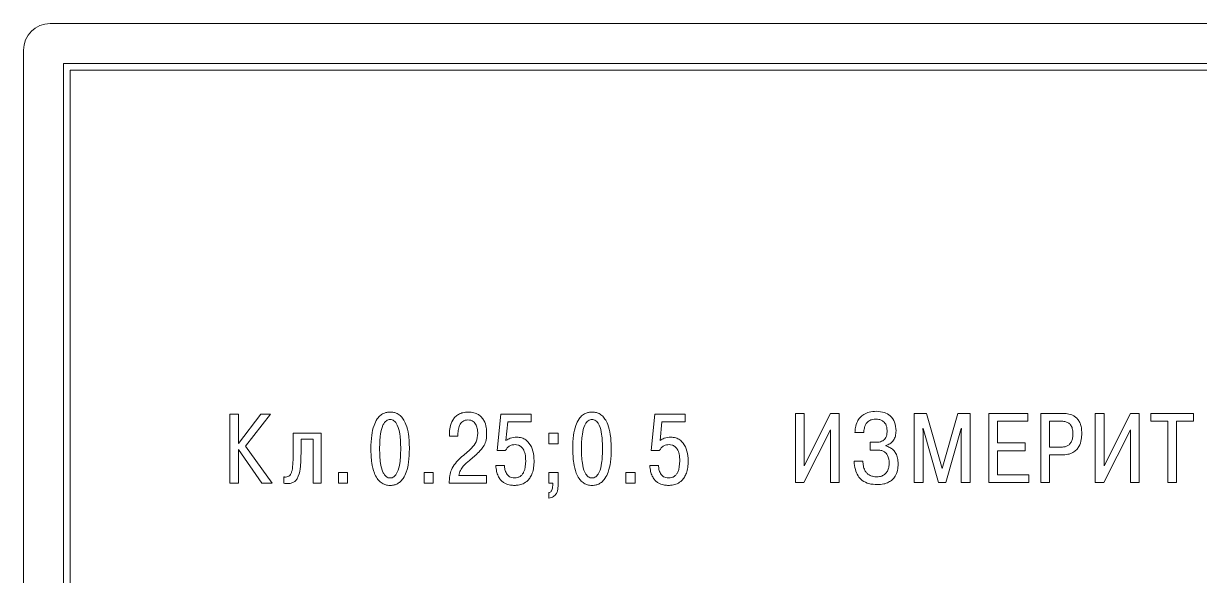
# Model space of a CAD drawing. Extents: x -644 to 1893, y -746 to 99.
# Drawn here: x 1315.56 to 1359.63, y -273.02 to -252.32 of the extents above; entities that cross this region are included whole.
import ezdxf

# ---------------------------------------------------------------- set-up
doc = ezdxf.new("R2010")
doc.units = 0

msp = doc.modelspace()

# ---------------------------------------------------------------- linework, layer by layer
at = {"color": 0, "lineweight": 15}
for p, q in [((1316.559, -252.322), (1410.559, -252.322)), ((1315.559, -347.322), (1315.559, -253.322)), ((1317.059, -346.822), (1317.059, -253.822)), ((1317.059, -253.822), (1410.059, -253.822)), ((1409.809, -254.072), (1317.309, -254.072)), ((1317.309, -254.072), (1317.309, -346.572)), ((1323.289, -266.971), (1323.289, -269.564)), ((1323.619, -266.971), (1323.289, -266.971)), ((1323.619, -268.075), (1323.619, -266.971)), ((1324.448, -266.971), (1323.619, -268.075)), ((1323.882, -268.171), (1324.819, -266.971)), ((1324.819, -266.971), (1324.448, -266.971)), ((1333.45, -266.971), (1333.313, -268.338)), ((1334.579, -266.971), (1333.45, -266.971)), ((1334.579, -267.264), (1334.579, -266.971)), ((1339.222, -266.971), (1339.085, -268.338)), ((1340.352, -266.971), (1339.222, -266.971)), ((1340.352, -267.264), (1340.352, -266.971)), ((1344.483, -266.942), (1344.483, -269.535)), ((1344.813, -266.942), (1344.483, -266.942)), ((1344.813, -268.906), (1344.813, -266.942)), ((1345.802, -266.942), (1344.813, -268.906)), ((1346.128, -266.942), (1345.802, -266.942)), ((1346.128, -269.535), (1346.128, -266.942)), ((1348.939, -266.942), (1348.939, -269.535)), ((1349.398, -266.942), (1348.939, -266.942)), ((1349.983, -269.006), (1349.398, -266.942)), ((1350.569, -266.942), (1349.983, -269.006)), ((1351.028, -266.942), (1350.569, -266.942)), ((1351.028, -269.535), (1351.028, -266.942)), ((1351.731, -266.942), (1351.731, -269.535)), ((1353.198, -266.942), (1351.731, -266.942)), ((1353.198, -267.235), (1353.198, -266.942)), ((1353.683, -266.942), (1353.683, -269.535)), ((1354.479, -266.942), (1353.683, -266.942)), ((1355.724, -266.942), (1355.724, -269.535)), ((1356.053, -266.942), (1355.724, -266.942)), ((1356.053, -268.906), (1356.053, -266.942)), ((1357.042, -266.942), (1356.053, -268.906)), ((1357.368, -266.942), (1357.042, -266.942)), ((1357.368, -269.535), (1357.368, -266.942)), ((1359.409, -266.942), (1357.804, -266.942)), ((1357.804, -266.942), (1357.804, -267.235)), ((1359.409, -267.235), (1359.409, -266.942)), ((1333.638, -267.96), (1333.709, -267.264)), ((1333.709, -267.264), (1334.579, -267.264)), ((1339.411, -267.96), (1339.481, -267.264)), ((1339.481, -267.264), (1340.352, -267.264)), ((1352.061, -267.235), (1353.198, -267.235)), ((1352.061, -268.05), (1352.061, -267.235)), ((1354.013, -267.235), (1354.428, -267.235)), ((1354.013, -268.209), (1354.013, -267.235)), ((1357.804, -267.235), (1358.442, -267.235)), ((1358.442, -267.235), (1358.442, -269.535)), ((1358.772, -267.235), (1359.409, -267.235)), ((1358.772, -269.535), (1358.772, -267.235)), ((1325.662, -267.682), (1325.662, -268.39)), ((1326.718, -267.682), (1325.662, -267.682)), ((1325.958, -267.912), (1326.41, -267.912)), ((1325.958, -268.39), (1325.958, -267.912)), ((1326.41, -267.912), (1326.41, -269.564)), ((1326.718, -269.564), (1326.718, -267.682)), ((1331.518, -267.719), (1331.518, -267.797)), ((1331.518, -267.797), (1331.84, -267.797)), ((1331.84, -267.797), (1331.84, -267.686)), ((1335.248, -267.682), (1335.248, -268.086)), ((1335.589, -267.682), (1335.248, -267.682)), ((1335.589, -268.086), (1335.589, -267.682)), ((1344.806, -269.535), (1345.798, -267.557)), ((1345.798, -267.557), (1345.798, -269.535)), ((1346.717, -267.661), (1347.046, -267.661)), ((1349.268, -267.654), (1349.257, -267.513)), ((1349.257, -267.513), (1349.268, -267.513)), ((1349.268, -267.513), (1349.846, -269.535)), ((1349.268, -269.535), (1349.268, -267.654)), ((1350.12, -269.535), (1350.698, -267.513)), ((1350.709, -267.513), (1350.698, -267.654)), ((1350.698, -267.513), (1350.709, -267.513)), ((1350.698, -267.654), (1350.698, -269.535)), ((1356.046, -269.535), (1357.039, -267.557)), ((1357.039, -267.557), (1357.039, -269.535)), ((1323.619, -268.297), (1324.485, -269.564)), ((1323.619, -269.564), (1323.619, -268.297)), ((1324.882, -269.564), (1323.882, -268.171)), ((1333.313, -268.338), (1333.624, -268.338)), ((1335.248, -268.086), (1335.589, -268.086)), ((1339.085, -268.338), (1339.396, -268.338)), ((1347.291, -268.024), (1347.291, -268.317)), ((1347.52, -268.024), (1347.291, -268.024)), ((1347.291, -268.317), (1347.543, -268.317)), ((1347.869, -268.165), (1347.869, -268.15)), ((1353.094, -268.05), (1352.061, -268.05)), ((1352.061, -268.343), (1353.094, -268.343)), ((1352.061, -269.243), (1352.061, -268.343)), ((1353.094, -268.343), (1353.094, -268.05)), ((1354.428, -268.209), (1354.013, -268.209)), ((1347.013, -268.739), (1346.683, -268.739)), ((1354.013, -268.502), (1354.457, -268.502)), ((1354.013, -269.535), (1354.013, -268.502)), ((1327.364, -269.16), (1327.364, -269.564)), ((1327.705, -269.16), (1327.364, -269.16)), ((1327.705, -269.564), (1327.705, -269.16)), ((1330.571, -269.16), (1330.571, -269.564)), ((1330.911, -269.16), (1330.571, -269.16)), ((1330.911, -269.564), (1330.911, -269.16)), ((1333.583, -268.901), (1333.257, -268.901)), ((1335.248, -269.16), (1335.248, -269.564)), ((1335.589, -269.16), (1335.248, -269.16)), ((1335.589, -269.69), (1335.589, -269.16)), ((1338.135, -269.16), (1338.135, -269.564)), ((1338.475, -269.16), (1338.135, -269.16)), ((1338.475, -269.564), (1338.475, -269.16)), ((1339.356, -268.901), (1339.03, -268.901)), ((1353.232, -269.243), (1352.061, -269.243)), ((1353.232, -269.535), (1353.232, -269.243)), ((1323.289, -269.564), (1323.619, -269.564)), ((1324.485, -269.564), (1324.882, -269.564)), ((1325.317, -269.323), (1325.317, -269.56)), ((1326.41, -269.564), (1326.718, -269.564)), ((1327.364, -269.564), (1327.705, -269.564)), ((1330.571, -269.564), (1330.911, -269.564)), ((1331.51, -269.564), (1332.907, -269.564)), ((1332.907, -269.271), (1331.866, -269.271)), ((1332.907, -269.564), (1332.907, -269.271)), ((1335.248, -269.564), (1335.389, -269.564)), ((1335.389, -269.564), (1335.389, -269.65)), ((1338.135, -269.564), (1338.475, -269.564)), ((1344.483, -269.535), (1344.806, -269.535)), ((1345.798, -269.535), (1346.128, -269.535)), ((1348.939, -269.535), (1349.268, -269.535)), ((1349.846, -269.535), (1350.12, -269.535)), ((1350.698, -269.535), (1351.028, -269.535)), ((1351.731, -269.535), (1353.232, -269.535)), ((1353.683, -269.535), (1354.013, -269.535)), ((1355.724, -269.535), (1356.046, -269.535)), ((1357.039, -269.535), (1357.368, -269.535)), ((1358.442, -269.535), (1358.772, -269.535)), ((1335.248, -269.913), (1335.248, -270.127))]:
    msp.add_line(p, q, dxfattribs=at)
msp.add_arc((1316.559, -253.322), 1, 90, 180, dxfattribs=at)
for points, knots in [([(1329.298, -266.893), (1329.267, -266.894), (1329.193, -266.896), (1329.071, -266.927), (1328.931, -267.007), (1328.79, -267.165), (1328.671, -267.423), (1328.588, -267.802), (1328.58, -268.097), (1328.576, -268.267)], [0, 0, 0, 0, 0.054365, 0.127132, 0.217021, 0.330324, 0.488306, 0.70505, 1, 1, 1, 1]), ([(1330.02, -268.267), (1330.015, -268.087), (1330.006, -267.778), (1329.918, -267.401), (1329.801, -267.163), (1329.676, -267.018), (1329.539, -266.932), (1329.409, -266.897), (1329.331, -266.894), (1329.298, -266.893)], [0, 0, 0, 0, 0.312165, 0.536465, 0.666712, 0.76854, 0.865114, 0.94256, 1, 1, 1, 1]), ([(1332.225, -266.893), (1332.157, -266.897), (1332.031, -266.904), (1331.864, -266.97), (1331.736, -267.068), (1331.615, -267.227), (1331.533, -267.45), (1331.522, -267.633), (1331.518, -267.719)], [0, 0, 0, 0, 0.165252, 0.305758, 0.432775, 0.554225, 0.789422, 1, 1, 1, 1]), ([(1332.914, -267.678), (1332.911, -267.609), (1332.904, -267.448), (1332.84, -267.243), (1332.729, -267.082), (1332.603, -266.977), (1332.43, -266.905), (1332.297, -266.897), (1332.225, -266.893)], [0, 0, 0, 0, 0.175513, 0.407226, 0.53273, 0.666383, 0.817396, 1, 1, 1, 1]), ([(1336.862, -266.893), (1336.83, -266.894), (1336.757, -266.896), (1336.635, -266.927), (1336.495, -267.007), (1336.354, -267.165), (1336.235, -267.423), (1336.152, -267.802), (1336.144, -268.097), (1336.14, -268.267)], [0, 0, 0, 0, 0.054365, 0.127132, 0.217018, 0.330321, 0.488304, 0.70505, 1, 1, 1, 1]), ([(1337.584, -268.267), (1337.579, -268.087), (1337.57, -267.778), (1337.482, -267.401), (1337.365, -267.163), (1337.24, -267.018), (1337.103, -266.932), (1336.973, -266.897), (1336.895, -266.894), (1336.862, -266.893)], [0, 0, 0, 0, 0.312164, 0.536464, 0.66671, 0.76854, 0.865111, 0.942556, 1, 1, 1, 1]), ([(1347.52, -266.865), (1347.429, -266.87), (1347.265, -266.879), (1347.051, -266.967), (1346.901, -267.093), (1346.791, -267.264), (1346.729, -267.457), (1346.72, -267.6), (1346.717, -267.661)], [0, 0, 0, 0, 0.212957, 0.38428, 0.531572, 0.666091, 0.855834, 1, 1, 1, 1]), ([(1348.258, -267.591), (1348.249, -267.483), (1348.233, -267.276), (1348.064, -267.025), (1347.808, -266.884), (1347.622, -266.872), (1347.52, -266.865)], [0, 0, 0, 0, 0.2733195, 0.5268435, 0.7406853, 1, 1, 1, 1]), ([(1355.217, -267.687), (1355.214, -267.618), (1355.209, -267.491), (1355.162, -267.32), (1355.09, -267.188), (1354.998, -267.09), (1354.864, -267.003), (1354.686, -266.949), (1354.545, -266.945), (1354.479, -266.942)], [0, 0, 0, 0, 0.173437, 0.316442, 0.438063, 0.546552, 0.648028, 0.83548, 1, 1, 1, 1]), ([(1328.902, -268.267), (1328.906, -268.085), (1328.913, -267.788), (1328.989, -267.453), (1329.081, -267.288), (1329.149, -267.217), (1329.223, -267.177), (1329.274, -267.173), (1329.298, -267.171)], [0, 0, 0, 0, 0.433823, 0.710166, 0.804938, 0.879924, 0.942725, 1, 1, 1, 1]), ([(1329.298, -267.171), (1329.322, -267.173), (1329.373, -267.177), (1329.447, -267.217), (1329.515, -267.288), (1329.607, -267.453), (1329.683, -267.788), (1329.69, -268.085), (1329.694, -268.267)], [0, 0, 0, 0, 0.057273, 0.120082, 0.195074, 0.289852, 0.566191, 1, 1, 1, 1]), ([(1331.84, -267.686), (1331.844, -267.617), (1331.853, -267.485), (1331.925, -267.33), (1332.018, -267.24), (1332.109, -267.194), (1332.178, -267.188), (1332.214, -267.186)], [0, 0, 0, 0, 0.294834, 0.569617, 0.706712, 0.846271, 1, 1, 1, 1]), ([(1332.214, -267.186), (1332.252, -267.188), (1332.322, -267.193), (1332.413, -267.239), (1332.479, -267.305), (1332.539, -267.407), (1332.574, -267.536), (1332.579, -267.637), (1332.581, -267.682)], [0, 0, 0, 0, 0.162289, 0.301456, 0.431591, 0.559864, 0.806605, 1, 1, 1, 1]), ([(1336.466, -268.267), (1336.47, -268.085), (1336.477, -267.788), (1336.553, -267.453), (1336.645, -267.288), (1336.713, -267.217), (1336.787, -267.177), (1336.838, -267.173), (1336.862, -267.171)], [0, 0, 0, 0, 0.433825, 0.710169, 0.804942, 0.879925, 0.942731, 1, 1, 1, 1]), ([(1336.862, -267.171), (1336.886, -267.173), (1336.937, -267.177), (1337.01, -267.217), (1337.079, -267.288), (1337.171, -267.453), (1337.247, -267.788), (1337.254, -268.085), (1337.258, -268.267)], [0, 0, 0, 0, 0.057278, 0.120087, 0.195075, 0.289853, 0.566193, 1, 1, 1, 1]), ([(1347.046, -267.661), (1347.052, -267.606), (1347.061, -267.506), (1347.105, -267.376), (1347.167, -267.281), (1347.254, -267.207), (1347.368, -267.163), (1347.456, -267.159), (1347.498, -267.157)], [0, 0, 0, 0, 0.2177074, 0.3909669, 0.5331905, 0.6570173, 0.8345935, 1, 1, 1, 1]), ([(1347.498, -267.157), (1347.519, -267.158), (1347.57, -267.159), (1347.655, -267.174), (1347.741, -267.21), (1347.817, -267.272), (1347.875, -267.356), (1347.914, -267.474), (1347.918, -267.563), (1347.92, -267.613)], [0, 0, 0, 0, 0.089607, 0.214718, 0.36117, 0.483545, 0.622545, 0.78977, 1, 1, 1, 1]), ([(1354.428, -267.235), (1354.48, -267.237), (1354.577, -267.241), (1354.708, -267.287), (1354.812, -267.376), (1354.875, -267.52), (1354.88, -267.632), (1354.883, -267.694)], [0, 0, 0, 0, 0.211845, 0.388187, 0.548218, 0.74999, 1, 1, 1, 1]), ([(1332.581, -267.682), (1332.57, -267.795), (1332.551, -268.007), (1332.291, -268.316), (1332.076, -268.493), (1331.936, -268.608)], [0, 0, 0, 0, 0.283367, 0.532093, 1, 1, 1, 1]), ([(1332.269, -268.704), (1332.388, -268.606), (1332.588, -268.439), (1332.814, -268.184), (1332.907, -267.927), (1332.912, -267.765), (1332.914, -267.678)], [0, 0, 0, 0, 0.36464, 0.618914, 0.79481, 1, 1, 1, 1]), ([(1334.042, -267.834), (1333.958, -267.839), (1333.812, -267.848), (1333.69, -267.927), (1333.638, -267.96)], [0, 0, 0, 0, 0.580093, 1, 1, 1, 1]), ([(1334.694, -268.719), (1334.686, -268.597), (1334.671, -268.362), (1334.546, -268.089), (1334.384, -267.929), (1334.225, -267.848), (1334.105, -267.839), (1334.042, -267.834)], [0, 0, 0, 0, 0.29809, 0.572966, 0.709216, 0.847603, 1, 1, 1, 1]), ([(1339.815, -267.834), (1339.73, -267.839), (1339.584, -267.848), (1339.462, -267.927), (1339.411, -267.96)], [0, 0, 0, 0, 0.580077, 1, 1, 1, 1]), ([(1340.467, -268.719), (1340.459, -268.597), (1340.444, -268.362), (1340.319, -268.089), (1340.157, -267.929), (1339.997, -267.848), (1339.878, -267.839), (1339.815, -267.834)], [0, 0, 0, 0, 0.298088, 0.572967, 0.709217, 0.847603, 1, 1, 1, 1]), ([(1347.92, -267.613), (1347.918, -267.657), (1347.915, -267.737), (1347.879, -267.841), (1347.826, -267.918), (1347.756, -267.974), (1347.675, -268.008), (1347.593, -268.023), (1347.542, -268.024), (1347.52, -268.024)], [0, 0, 0, 0, 0.201677, 0.363404, 0.499386, 0.620797, 0.768944, 0.899637, 1, 1, 1, 1]), ([(1347.869, -268.15), (1347.923, -268.131), (1348.037, -268.091), (1348.165, -267.961), (1348.245, -267.787), (1348.253, -267.66), (1348.258, -267.591)], [0, 0, 0, 0, 0.2323382, 0.4875149, 0.7187686, 1, 1, 1, 1]), ([(1354.883, -267.694), (1354.881, -267.749), (1354.878, -267.852), (1354.839, -267.993), (1354.768, -268.1), (1354.672, -268.167), (1354.558, -268.204), (1354.473, -268.207), (1354.428, -268.209)], [0, 0, 0, 0, 0.207813, 0.387849, 0.550579, 0.680362, 0.826052, 1, 1, 1, 1]), ([(1354.457, -268.502), (1354.538, -268.498), (1354.684, -268.491), (1354.876, -268.422), (1355.017, -268.318), (1355.139, -268.155), (1355.209, -267.937), (1355.214, -267.765), (1355.217, -267.687)], [0, 0, 0, 0, 0.189416, 0.342832, 0.474274, 0.594617, 0.817352, 1, 1, 1, 1]), ([(1328.576, -268.267), (1328.581, -268.447), (1328.59, -268.757), (1328.678, -269.134), (1328.795, -269.372), (1328.92, -269.518), (1329.057, -269.603), (1329.187, -269.639), (1329.265, -269.641), (1329.298, -269.642)], [0, 0, 0, 0, 0.312193, 0.536519, 0.666775, 0.768602, 0.865158, 0.94258, 1, 1, 1, 1]), ([(1329.298, -269.364), (1329.274, -269.362), (1329.223, -269.357), (1329.149, -269.317), (1329.081, -269.246), (1328.989, -269.082), (1328.913, -268.747), (1328.906, -268.449), (1328.902, -268.267)], [0, 0, 0, 0, 0.057273, 0.120073, 0.195067, 0.289844, 0.566192, 1, 1, 1, 1]), ([(1329.298, -269.642), (1329.329, -269.641), (1329.403, -269.639), (1329.525, -269.608), (1329.665, -269.528), (1329.806, -269.37), (1329.925, -269.112), (1330.007, -268.733), (1330.016, -268.437), (1330.02, -268.267)], [0, 0, 0, 0, 0.054346, 0.127091, 0.216963, 0.330261, 0.488252, 0.705021, 1, 1, 1, 1]), ([(1329.694, -268.267), (1329.69, -268.449), (1329.683, -268.747), (1329.607, -269.082), (1329.515, -269.246), (1329.447, -269.317), (1329.373, -269.357), (1329.322, -269.362), (1329.298, -269.364)], [0, 0, 0, 0, 0.4337936, 0.7101386, 0.8049213, 0.8799211, 0.942729, 1, 1, 1, 1]), ([(1333.624, -268.338), (1333.642, -268.302), (1333.679, -268.229), (1333.774, -268.159), (1333.876, -268.119), (1333.944, -268.114), (1333.979, -268.112)], [0, 0, 0, 0, 0.270378, 0.543215, 0.766174, 1, 1, 1, 1]), ([(1333.979, -268.112), (1334.018, -268.115), (1334.095, -268.121), (1334.205, -268.182), (1334.302, -268.296), (1334.369, -268.484), (1334.376, -268.636), (1334.379, -268.723)], [0, 0, 0, 0, 0.1403251, 0.2837909, 0.4446936, 0.6820667, 1, 1, 1, 1]), ([(1336.14, -268.267), (1336.145, -268.447), (1336.154, -268.757), (1336.242, -269.134), (1336.359, -269.372), (1336.484, -269.518), (1336.621, -269.603), (1336.751, -269.639), (1336.829, -269.641), (1336.862, -269.642)], [0, 0, 0, 0, 0.312194, 0.53652, 0.666774, 0.768602, 0.865158, 0.942579, 1, 1, 1, 1]), ([(1336.862, -269.364), (1336.838, -269.362), (1336.787, -269.357), (1336.713, -269.317), (1336.645, -269.246), (1336.553, -269.082), (1336.477, -268.747), (1336.47, -268.449), (1336.466, -268.267)], [0, 0, 0, 0, 0.057267, 0.120073, 0.195063, 0.28984, 0.56619, 1, 1, 1, 1]), ([(1336.862, -269.642), (1336.893, -269.641), (1336.966, -269.639), (1337.089, -269.608), (1337.229, -269.528), (1337.37, -269.37), (1337.489, -269.112), (1337.571, -268.733), (1337.579, -268.437), (1337.584, -268.267)], [0, 0, 0, 0, 0.05435, 0.12709, 0.216963, 0.33026, 0.488253, 0.705021, 1, 1, 1, 1]), ([(1337.258, -268.267), (1337.254, -268.449), (1337.247, -268.747), (1337.171, -269.082), (1337.079, -269.246), (1337.01, -269.317), (1336.937, -269.357), (1336.886, -269.362), (1336.862, -269.364)], [0, 0, 0, 0, 0.433792, 0.7101377, 0.8049202, 0.8799156, 0.9427233, 1, 1, 1, 1]), ([(1339.396, -268.338), (1339.415, -268.302), (1339.452, -268.229), (1339.547, -268.159), (1339.649, -268.119), (1339.717, -268.114), (1339.752, -268.112)], [0, 0, 0, 0, 0.2703735, 0.5432062, 0.7661618, 1, 1, 1, 1]), ([(1339.752, -268.112), (1339.79, -268.115), (1339.868, -268.121), (1339.978, -268.182), (1340.074, -268.296), (1340.142, -268.484), (1340.148, -268.636), (1340.152, -268.723)], [0, 0, 0, 0, 0.140326, 0.283792, 0.444695, 0.682066, 1, 1, 1, 1]), ([(1347.543, -268.317), (1347.592, -268.319), (1347.682, -268.323), (1347.8, -268.367), (1347.886, -268.433), (1347.983, -268.571), (1347.991, -268.705), (1347.998, -268.806)], [0, 0, 0, 0, 0.1942249, 0.3515787, 0.487517, 0.6147813, 1, 1, 1, 1]), ([(1348.335, -268.839), (1348.332, -268.764), (1348.325, -268.628), (1348.26, -268.448), (1348.159, -268.31), (1348.025, -268.213), (1347.92, -268.181), (1347.869, -268.165)], [0, 0, 0, 0, 0.251285, 0.4559218, 0.6318517, 0.82083, 1, 1, 1, 1]), ([(1325.662, -268.39), (1325.661, -268.521), (1325.661, -268.752), (1325.64, -269.022), (1325.592, -269.184), (1325.542, -269.268), (1325.467, -269.323), (1325.407, -269.328), (1325.377, -269.33)], [0, 0, 0, 0, 0.368163, 0.645401, 0.750324, 0.836955, 0.914961, 1, 1, 1, 1]), ([(1325.447, -269.576), (1325.494, -269.573), (1325.583, -269.568), (1325.705, -269.515), (1325.799, -269.423), (1325.897, -269.23), (1325.952, -268.876), (1325.956, -268.57), (1325.958, -268.39)], [0, 0, 0, 0, 0.097346, 0.182943, 0.268459, 0.365724, 0.625723, 1, 1, 1, 1]), ([(1331.936, -268.608), (1331.801, -268.746), (1331.612, -268.94), (1331.52, -269.296), (1331.513, -269.468), (1331.51, -269.564)], [0, 0, 0, 0, 0.5209638, 0.7340018, 1, 1, 1, 1]), ([(1331.866, -269.271), (1331.884, -269.206), (1331.92, -269.079), (1332.06, -268.884), (1332.189, -268.773), (1332.269, -268.704)], [0, 0, 0, 0, 0.282491, 0.55402, 1, 1, 1, 1]), ([(1333.953, -269.642), (1334.002, -269.64), (1334.112, -269.636), (1334.291, -269.584), (1334.448, -269.478), (1334.561, -269.334), (1334.636, -269.171), (1334.686, -268.961), (1334.691, -268.805), (1334.694, -268.719)], [0, 0, 0, 0, 0.108032, 0.247148, 0.409751, 0.521349, 0.651542, 0.808249, 1, 1, 1, 1]), ([(1334.379, -268.723), (1334.372, -268.871), (1334.363, -269.054), (1334.25, -269.237), (1334.173, -269.308), (1334.071, -269.356), (1333.994, -269.361), (1333.953, -269.364)], [0, 0, 0, 0, 0.499246, 0.618025, 0.735051, 0.85832, 1, 1, 1, 1]), ([(1339.726, -269.642), (1339.774, -269.64), (1339.885, -269.636), (1340.064, -269.584), (1340.221, -269.478), (1340.333, -269.334), (1340.408, -269.171), (1340.458, -268.961), (1340.464, -268.805), (1340.467, -268.719)], [0, 0, 0, 0, 0.108037, 0.247148, 0.409751, 0.521349, 0.651542, 0.80825, 1, 1, 1, 1]), ([(1340.152, -268.723), (1340.144, -268.871), (1340.135, -269.054), (1340.023, -269.237), (1339.946, -269.308), (1339.844, -269.356), (1339.767, -269.361), (1339.726, -269.364)], [0, 0, 0, 0, 0.499246, 0.618025, 0.735051, 0.85832, 1, 1, 1, 1]), ([(1346.683, -268.739), (1346.694, -268.842), (1346.713, -269.031), (1346.817, -269.282), (1346.99, -269.477), (1347.249, -269.598), (1347.449, -269.608), (1347.557, -269.614)], [0, 0, 0, 0, 0.221838, 0.406406, 0.571429, 0.769616, 1, 1, 1, 1]), ([(1347.539, -269.321), (1347.485, -269.318), (1347.385, -269.312), (1347.253, -269.259), (1347.154, -269.18), (1347.075, -269.065), (1347.024, -268.914), (1347.016, -268.797), (1347.013, -268.739)], [0, 0, 0, 0, 0.182919, 0.3357028, 0.4722591, 0.6028915, 0.8055152, 1, 1, 1, 1]), ([(1347.998, -268.806), (1347.996, -268.86), (1347.99, -268.962), (1347.941, -269.103), (1347.854, -269.222), (1347.714, -269.307), (1347.6, -269.316), (1347.539, -269.321)], [0, 0, 0, 0, 0.2076478, 0.3927924, 0.5641425, 0.7674786, 1, 1, 1, 1]), ([(1333.257, -268.901), (1333.264, -268.975), (1333.278, -269.109), (1333.337, -269.286), (1333.418, -269.42), (1333.513, -269.516), (1333.642, -269.595), (1333.792, -269.638), (1333.906, -269.641), (1333.953, -269.642)], [0, 0, 0, 0, 0.194005, 0.352237, 0.484501, 0.599298, 0.702464, 0.877027, 1, 1, 1, 1]), ([(1333.953, -269.364), (1333.92, -269.362), (1333.857, -269.357), (1333.747, -269.309), (1333.651, -269.203), (1333.594, -269.053), (1333.586, -268.95), (1333.583, -268.901)], [0, 0, 0, 0, 0.150745, 0.284101, 0.53242, 0.777964, 1, 1, 1, 1]), ([(1339.03, -268.901), (1339.037, -268.975), (1339.05, -269.109), (1339.11, -269.286), (1339.19, -269.42), (1339.286, -269.516), (1339.415, -269.595), (1339.565, -269.638), (1339.679, -269.641), (1339.726, -269.642)], [0, 0, 0, 0, 0.194005, 0.352237, 0.484501, 0.599298, 0.702464, 0.877027, 1, 1, 1, 1]), ([(1339.726, -269.364), (1339.693, -269.362), (1339.63, -269.357), (1339.52, -269.309), (1339.424, -269.203), (1339.366, -269.053), (1339.359, -268.95), (1339.356, -268.901)], [0, 0, 0, 0, 0.150745, 0.284101, 0.53242, 0.777964, 1, 1, 1, 1]), ([(1347.557, -269.614), (1347.637, -269.61), (1347.782, -269.603), (1347.975, -269.535), (1348.122, -269.433), (1348.243, -269.281), (1348.322, -269.078), (1348.331, -268.918), (1348.335, -268.839)], [0, 0, 0, 0, 0.190384, 0.34844, 0.486599, 0.615189, 0.810753, 1, 1, 1, 1]), ([(1325.377, -269.33), (1325.365, -269.33), (1325.346, -269.329), (1325.326, -269.325), (1325.317, -269.323)], [0, 0, 0, 0, 0.559621, 1, 1, 1, 1]), ([(1325.317, -269.56), (1325.341, -269.565), (1325.384, -269.575), (1325.428, -269.575), (1325.447, -269.576)], [0, 0, 0, 0, 0.563035, 1, 1, 1, 1]), ([(1335.389, -269.65), (1335.388, -269.683), (1335.386, -269.74), (1335.368, -269.813), (1335.338, -269.866), (1335.297, -269.9), (1335.264, -269.909), (1335.248, -269.913)], [0, 0, 0, 0, 0.30187, 0.524148, 0.691578, 0.852144, 1, 1, 1, 1]), ([(1335.248, -270.127), (1335.307, -270.108), (1335.416, -270.073), (1335.529, -269.958), (1335.582, -269.825), (1335.587, -269.737), (1335.589, -269.69)], [0, 0, 0, 0, 0.302893, 0.562834, 0.769639, 1, 1, 1, 1])]:
    msp.add_open_spline(points, degree=3, knots=knots, dxfattribs=at)

doc.saveas('drawing.dxf')
